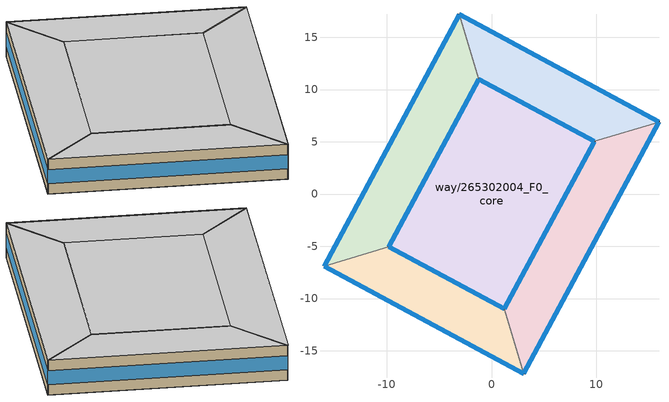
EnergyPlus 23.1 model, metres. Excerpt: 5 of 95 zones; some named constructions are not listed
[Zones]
way/265302004_F0_perim1
 floor ground (Floor_Construction): 3.1,-17.17 1.23,-10.99 -9.84,-5.05 -16.03,-6.91 z0
 wall outside (Wall_Construction): 3.1,-17.17 -16.03,-6.91 / -9.84,-5.05 1.23,-10.99 z0:3.5
 wall to way/265302004_F0_perim4 (Wall_Construction): 1.23,-10.99 3.1,-17.17 z0:3.5
 wall to way/265302004_F0_perim2 (Wall_Construction): -16.03,-6.91 -9.84,-5.05 z0:3.5
 window (Window_Construction): 3.09,-17.17 -16.02,-6.92 / -9.83,-5.05 1.23,-10.98 z1.05:2.45
 ceiling to way/265302004_F1_perim1 (Floor_Construction): 1.23,-10.99 3.1,-17.17 -16.03,-6.91 -9.84,-5.05 z3.5
way/265302004_F0_perim2
 floor ground (Floor_Construction): -9.84,-5.05 -1.23,10.99 -3.09,17.18 -16.03,-6.91 z0
 wall outside (Wall_Construction): -16.03,-6.91 -3.09,17.18 / -1.23,10.99 -9.84,-5.05 z0:3.5
 wall to way/265302004_F0_perim3 (Wall_Construction): -3.09,17.18 -1.23,10.99 z0:3.5
 window (Window_Construction): -16.02,-6.9 -3.1,17.17 / -1.23,10.98 -9.83,-5.04 z1.05:2.45
 ceiling to way/265302004_F1_perim2 (Floor_Construction): -3.09,17.18 -1.23,10.99 -9.84,-5.05 -16.03,-6.91 z3.5
way/265302004_F0_perim3
 floor ground (Floor_Construction): 16.02,6.89 -3.09,17.18 -1.23,10.99 9.84,5.03 z0
 wall outside (Wall_Construction): -3.09,17.18 16.02,6.89 / 9.84,5.03 -1.23,10.99 z0:3.5
 wall to way/265302004_F0_perim4 (Wall_Construction): 16.02,6.89 9.84,5.03 z0:3.5
 window (Window_Construction): -3.08,17.18 16.01,6.9 / 9.83,5.04 -1.22,10.99 z1.05:2.45
 ceiling to way/265302004_F1_perim3 (Floor_Construction): 16.02,6.89 9.84,5.03 -1.23,10.99 -3.09,17.18 z3.5
way/265302004_F0_perim4
 floor ground (Floor_Construction): 3.1,-17.17 16.02,6.89 9.84,5.03 1.23,-10.99 z0
 wall outside (Wall_Construction): 16.02,6.89 3.1,-17.17 / 1.23,-10.99 9.84,5.03 z0:3.5
 window (Window_Construction): 16.02,6.88 3.1,-17.16 / 1.24,-10.98 9.83,5.02 z1.05:2.45
 ceiling to way/265302004_F1_perim4 (Floor_Construction): 16.02,6.89 3.1,-17.17 1.23,-10.99 9.84,5.03 z3.5
way/265302004_F0_core
 floor ground (Floor_Construction): 9.84,5.03 1.23,-10.99 -9.84,-5.05 -1.23,10.99 z0
 wall outside (Wall_Construction): -9.84,-5.05 1.23,-10.99 9.84,5.03 -1.23,10.99 -9.84,-5.05 z0:3.5
 window (Window_Construction): -9.83,-5.05 1.23,-10.98 / -1.23,10.98 -9.83,-5.04 / 9.83,5.04 -1.22,10.99 / 1.24,-10.98 9.83,5.02 z1.05:2.45
 ceiling to way/265302004_F1_core (Floor_Construction): 1.23,-10.99 9.84,5.03 -1.23,10.99 -9.84,-5.05 z3.5
[HVACTEMPLATE:PLANT:TOWER]
OpenUBEM_Tower: Tower Type=TwoSpeed; High Speed Nominal Capacity=autosize; High Speed Fan Power=autosize; Low Speed Nominal Capacity=autosize; Low Speed Fan Power=autosize; Free Convection Capacity=autosize; Priority=1; Sizing Factor=1; Template Plant Loop Type=ChilledWater
[HVACTEMPLATE:PLANT:HOTWATERLOOP]
OpenUBEM_HW_Loop: Pump Control Type=Intermittent; Hot Water Plant Operation Scheme Type=Default; Hot Water Design Setpoint=60; Hot Water Pump Configuration=ConstantFlow; Hot Water Pump Rated Head=179352; Hot Water Setpoint Reset Type=None; Hot Water Setpoint at Outdoor DryBulb Low=82.2; Hot Water Reset Outdoor DryBulb Low=-6.7; Hot Water Setpoint at Outdoor DryBulb High=65.6; Hot Water Reset Outdoor DryBulb High=10; Hot Water Pump Type=SinglePump; Supply Side Bypass Pipe=Yes; Demand Side Bypass Pipe=Yes; Fluid Type=Water; Loop Design Delta Temperature=11; Load Distribution Scheme=SequentialLoad
[HVACTEMPLATE:PLANT:BOILER]
OpenUBEM_HW_Boiler: Boiler Type=CondensingHotWaterBoiler; Capacity=autosize; Efficiency=0.945; Fuel Type=NaturalGas; Priority=1; Sizing Factor=1; Minimum Part Load Ratio=0; Maximum Part Load Ratio=1.1; Optimum Part Load Ratio=1; Water Outlet Upper Temperature Limit=100; Template Plant Loop Type=HotWater
[WATERUSE:CONNECTIONS]
DHW_WaterConn_LargeOffice: Hot Water Supply Temperature Schedule=OpenUBEM_DHW_Setpoint; Drain Water Heat Exchanger Type=None; Drain Water Heat Exchanger Destination=Plant; Water Use Equipment 1=DHW_WaterUse_LargeOffice
[SCHEDULE:COMPACT]
Heating_Setpoint_LargeOffice: Through: 12/31, For: Weekdays, Until: 06:00, 15.6, Until: 07:00, 21.1, Until: 08:00, 21.1, Until: 12:00, 21.1, Until: 13:00, 21.1, Until: 17:00, 21.1, Until: 19:00, 21.1, Until: 24:00, 15.6, For: Saturday, Until: 06:00, 15.6, Until: 08:00, 21.1, Until: 12:00, 21.1, Until: 17:00, 21.1, Until: 19:00, 21.1, Until: 24:00, 15.6, For: AllOtherDays, Until: 06:00, 15.6, Until: 18:00, 21.1, Until: 24:00, 15.6
Cooling_Setpoint_LargeOffice: Through: 12/31, For: Weekdays, Until: 06:00, 29.4, Until: 07:00, 23.9, Until: 08:00, 23.9, Until: 12:00, 23.9, Until: 13:00, 23.9, Until: 17:00, 23.9, Until: 18:00, 23.9, Until: 22:00, 23.9, Until: 24:00, 23.9, For: Saturday, Until: 06:00, 29.4, Until: 08:00, 23.9, Until: 12:00, 23.9, Until: 17:00, 23.9, Until: 19:00, 23.9, Until: 24:00, 29.4, For: AllOtherDays, Until: 06:00, 29.4, Until: 18:00, 23.9, Until: 24:00, 29.4
[SCHEDULE:CONSTANT]
OpenUBEM_DHW_Setpoint: Hourly Value=60
